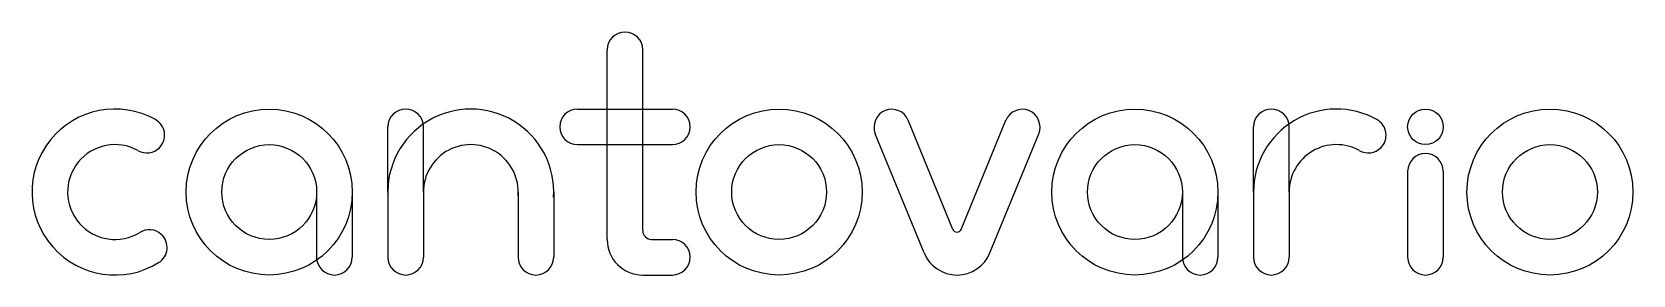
# Model space of a CAD drawing. Header units: inches. Extents: x 18 to 153, y 3 to 24.
import ezdxf

# ---------------------------------------------------------------- set-up
doc = ezdxf.new("R2010")
doc.units = ezdxf.units.IN
doc.header["$MEASUREMENT"] = 0

msp = doc.modelspace()

# ---------------------------------------------------------------- linework, layer by layer
for p, q in [((66.69, 6.49), (66.69, 22.49)), ((69.69, 7.24), (69.69, 22.49)), ((49.7, 17.49), (49.7, 17.49)), ((64.19, 17.49), (72.19, 17.49)), ((95.84, 7.34), (92.08, 16.54)), ((96.54, 7.34), (100.3, 16.54)), ((122.69, 17.49), (122.69, 17.49)), ((48.2, 10.49), (48.2, 15.99)), ((51.2, 10.49), (51.2, 15.99)), ((93.41, 5.36), (89.3, 15.4)), ((98.97, 5.36), (103.08, 15.4)), ((121.19, 10.49), (121.19, 15.99)), ((124.19, 10.49), (124.19, 15.99)), ((28.93, 14.23), (28.93, 14.23)), ((64.19, 14.49), (72.19, 14.49)), ((131.93, 14.23), (131.93, 14.23)), ((134.19, 12.24), (134.19, 4.99)), ((137.19, 12.24), (137.19, 4.99)), ((42.19, 10.49), (42.19, 4.99)), ((45.19, 10.49), (45.19, 4.99)), ((48.2, 10.49), (48.2, 4.99)), ((51.2, 10.49), (51.2, 4.99)), ((59.18, 10.49), (59.18, 4.99)), ((62.18, 10.49), (62.18, 4.99)), ((115.19, 10.49), (115.19, 4.99)), ((118.19, 10.49), (118.19, 4.99)), ((121.19, 10.49), (121.19, 4.99)), ((124.19, 10.49), (124.19, 4.99)), ((29.09, 6.92), (29.09, 6.92)), ((70.44, 6.49), (72.19, 6.49)), ((43.69, 3.49), (43.69, 3.49)), ((69.69, 3.49), (72.19, 3.49)), ((116.69, 3.49), (116.69, 3.49)), ((122.69, 3.49), (122.69, 3.49)), ((135.69, 3.49), (135.69, 3.49))]:
    msp.add_line(p, q)
for centre, radius in [((38.19, 10.49), 7), ((81.19, 10.49), 7), ((111.19, 10.49), 7), ((135.69, 15.99), 1.5), ((146.19, 10.49), 7), ((38.19, 10.49), 4), ((81.19, 10.49), 4), ((111.19, 10.49), 4), ((146.19, 10.49), 4)]:
    msp.add_circle(centre, radius)
for centre, radius, start, end in [((68.19, 22.49), 1.5, 0, 180), ((25.19, 10.49), 7, 60.8266, 301.6864), ((27.87, 15.29), 1.5, 315, 60.8266), ((55.19, 10.49), 7, 356.404, 183.596), ((49.7, 15.99), 1.5, 90, 180), ((49.7, 15.99), 1.5, 0, 90), ((64.19, 15.99), 1.5, 90, 270), ((72.19, 15.99), 1.5, 270, 90), ((90.69, 15.97), 1.5, 22.2592, 202.2592), ((101.69, 15.97), 1.5, 337.7408, 157.7408), ((128.19, 10.49), 7, 60.8266, 180), ((122.69, 15.99), 1.5, 90, 180), ((122.69, 15.99), 1.5, 0, 90), ((130.87, 15.29), 1.5, 315, 60.8266), ((25.19, 10.49), 4, 60.8266, 301.6864), ((27.87, 15.29), 1.5, 240.8266, 315), ((55.19, 10.49), 4, 355.2424, 184.7576), ((128.19, 10.49), 4, 60.8266, 180), ((130.87, 15.29), 1.5, 240.8266, 315), ((135.69, 12.24), 1.5, 0, 180), ((28.08, 5.81), 1.5, 47.5131, 121.6864), ((28.08, 5.81), 1.5, 301.6864, 47.5131), ((70.44, 7.24), 0.75, 180, 270), ((96.19, 7.48), 0.375, 202.2592, 337.7408), ((69.69, 6.49), 3, 180, 270), ((72.19, 4.99), 1.5, 270, 90), ((43.69, 4.99), 1.5, 180, 270), ((43.69, 4.99), 1.5, 270, 0), ((49.7, 4.99), 1.5, 180, 270), ((49.7, 4.99), 1.5, 270, 0), ((60.68, 4.99), 1.5, 180, 270), ((60.68, 4.99), 1.5, 270, 0), ((96.19, 6.49), 3, 202.2592, 337.7408), ((116.69, 4.99), 1.5, 180, 270), ((116.69, 4.99), 1.5, 270, 0), ((122.69, 4.99), 1.5, 180, 270), ((122.69, 4.99), 1.5, 270, 0), ((135.69, 4.99), 1.5, 180, 270), ((135.69, 4.99), 1.5, 270, 0)]:
    msp.add_arc(centre, radius, start, end)

doc.saveas('drawing.dxf')
